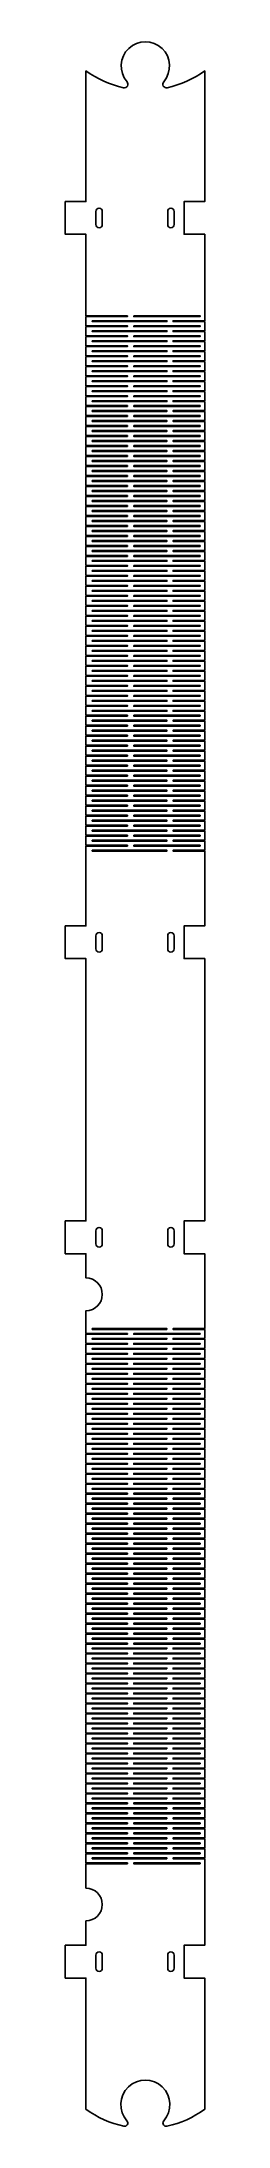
# Model space of a CAD drawing. Header units: inches. Extents: x -1 to 0.7, y -24.8 to 0.3.
import ezdxf

# ---------------------------------------------------------------- set-up
doc = ezdxf.new("R2010")
doc.units = ezdxf.units.IN
doc.header["$MEASUREMENT"] = 0

msp = doc.modelspace()

# ---------------------------------------------------------------- linework, layer by layer
for points in [[(-0.216, -3.001), (-0.216, -3.011), (-0.716, -3.011), (-0.716, -3.121), (-0.216, -3.121), (-0.216, -3.131), (-0.716, -3.131), (-0.716, -3.241), (-0.216, -3.241), (-0.216, -3.251), (-0.716, -3.251), (-0.716, -3.361), (-0.216, -3.361), (-0.216, -3.371), (-0.716, -3.371), (-0.716, -3.481), (-0.216, -3.481), (-0.216, -3.491), (-0.716, -3.491), (-0.716, -3.601), (-0.216, -3.601), (-0.216, -3.611), (-0.716, -3.611), (-0.716, -3.721), (-0.216, -3.721), (-0.216, -3.731), (-0.716, -3.731), (-0.716, -3.841), (-0.216, -3.841), (-0.216, -3.851), (-0.716, -3.851), (-0.716, -3.961), (-0.216, -3.961), (-0.216, -3.971), (-0.716, -3.971), (-0.716, -4.081), (-0.216, -4.081), (-0.216, -4.091), (-0.716, -4.091), (-0.716, -4.201), (-0.216, -4.201), (-0.216, -4.211), (-0.716, -4.211), (-0.716, -4.321), (-0.216, -4.321), (-0.216, -4.331), (-0.716, -4.331), (-0.716, -4.441), (-0.216, -4.441), (-0.216, -4.451), (-0.716, -4.451), (-0.716, -4.561), (-0.216, -4.561), (-0.216, -4.571), (-0.716, -4.571), (-0.716, -4.681), (-0.216, -4.681), (-0.216, -4.691), (-0.716, -4.691), (-0.716, -4.801), (-0.216, -4.801), (-0.216, -4.811), (-0.716, -4.811), (-0.716, -4.921), (-0.216, -4.921), (-0.216, -4.931), (-0.716, -4.931), (-0.716, -5.041), (-0.216, -5.041), (-0.216, -5.051), (-0.716, -5.051), (-0.716, -5.161), (-0.216, -5.161), (-0.216, -5.171), (-0.716, -5.171), (-0.716, -5.281), (-0.216, -5.281), (-0.216, -5.291), (-0.716, -5.291), (-0.716, -5.401), (-0.216, -5.401), (-0.216, -5.411), (-0.716, -5.411), (-0.716, -5.521), (-0.216, -5.521), (-0.216, -5.531), (-0.716, -5.531), (-0.716, -5.641), (-0.216, -5.641), (-0.216, -5.651), (-0.716, -5.651), (-0.716, -5.761), (-0.216, -5.761), (-0.216, -5.771), (-0.716, -5.771), (-0.716, -5.881), (-0.216, -5.881), (-0.216, -5.891), (-0.716, -5.891), (-0.716, -6.001), (-0.216, -6.001), (-0.216, -6.011), (-0.716, -6.011), (-0.716, -6.121), (-0.216, -6.121), (-0.216, -6.131), (-0.716, -6.131), (-0.716, -6.241), (-0.216, -6.241), (-0.216, -6.251), (-0.716, -6.251), (-0.716, -6.361), (-0.216, -6.361), (-0.216, -6.371), (-0.716, -6.371), (-0.716, -6.481), (-0.216, -6.481), (-0.216, -6.491), (-0.716, -6.491), (-0.716, -6.601), (-0.216, -6.601), (-0.216, -6.611), (-0.716, -6.611), (-0.716, -6.721), (-0.216, -6.721), (-0.216, -6.731), (-0.716, -6.731), (-0.716, -6.841), (-0.216, -6.841), (-0.216, -6.851), (-0.716, -6.851), (-0.716, -6.961), (-0.216, -6.961), (-0.216, -6.971), (-0.716, -6.971), (-0.716, -7.081), (-0.216, -7.081), (-0.216, -7.091), (-0.716, -7.091), (-0.716, -7.201), (-0.216, -7.201), (-0.216, -7.211), (-0.716, -7.211), (-0.716, -7.321), (-0.216, -7.321), (-0.216, -7.331), (-0.716, -7.331), (-0.716, -7.441), (-0.216, -7.441), (-0.216, -7.451), (-0.716, -7.451), (-0.716, -7.561), (-0.216, -7.561), (-0.216, -7.571), (-0.716, -7.571), (-0.716, -7.681), (-0.216, -7.681), (-0.216, -7.691), (-0.716, -7.691), (-0.716, -7.801), (-0.216, -7.801), (-0.216, -7.811), (-0.716, -7.811), (-0.716, -7.921), (-0.216, -7.921), (-0.216, -7.931), (-0.716, -7.931), (-0.716, -8.041), (-0.216, -8.041), (-0.216, -8.051), (-0.716, -8.051), (-0.716, -8.161), (-0.216, -8.161), (-0.216, -8.171), (-0.716, -8.171), (-0.716, -8.281), (-0.216, -8.281), (-0.216, -8.291), (-0.716, -8.291), (-0.716, -8.401), (-0.216, -8.401), (-0.216, -8.411), (-0.716, -8.411), (-0.716, -8.521), (-0.216, -8.521), (-0.216, -8.531), (-0.716, -8.531), (-0.716, -8.641), (-0.216, -8.641), (-0.216, -8.651), (-0.716, -8.651), (-0.716, -8.761), (-0.216, -8.761), (-0.216, -8.771), (-0.716, -8.771), (-0.716, -8.881), (-0.216, -8.881), (-0.216, -8.891), (-0.716, -8.891), (-0.716, -9.001), (-0.216, -9.001), (-0.216, -9.011), (-0.716, -9.011), (-0.716, -9.121), (-0.216, -9.121), (-0.216, -9.131), (-0.716, -9.131), (-0.716, -9.241), (-0.216, -9.241), (-0.216, -9.251), (-0.716, -9.251), (-0.716, -9.352), (-0.716, -9.361), (-0.216, -9.361), (-0.216, -9.371), (-0.716, -9.371), (-0.716, -10.331), (-0.966, -10.331), (-0.966, -10.724), (-0.716, -10.724), (-0.716, -13.874), (-0.966, -13.874), (-0.966, -14.268), (-0.716, -14.268), (-0.716, -14.56, -1), (-0.716, -14.954), (-0.716, -15.227), (-0.216, -15.227), (-0.216, -15.237), (-0.716, -15.237), (-0.716, -15.247), (-0.716, -15.347), (-0.216, -15.347), (-0.216, -15.357), (-0.716, -15.357), (-0.716, -15.467), (-0.216, -15.467), (-0.216, -15.477), (-0.716, -15.477), (-0.716, -15.587), (-0.216, -15.587), (-0.216, -15.597), (-0.716, -15.597), (-0.716, -15.707), (-0.216, -15.707), (-0.216, -15.717), (-0.716, -15.717), (-0.716, -15.827), (-0.216, -15.827), (-0.216, -15.837), (-0.716, -15.837), (-0.716, -15.947), (-0.216, -15.947), (-0.216, -15.957), (-0.716, -15.957), (-0.716, -16.067), (-0.216, -16.067), (-0.216, -16.077), (-0.716, -16.077), (-0.716, -16.187), (-0.216, -16.187), (-0.216, -16.197), (-0.716, -16.197), (-0.716, -16.307), (-0.216, -16.307), (-0.216, -16.317), (-0.716, -16.317), (-0.716, -16.427), (-0.216, -16.427), (-0.216, -16.437), (-0.716, -16.437), (-0.716, -16.547), (-0.216, -16.547), (-0.216, -16.557), (-0.716, -16.557), (-0.716, -16.667), (-0.216, -16.667), (-0.216, -16.677), (-0.716, -16.677), (-0.716, -16.787), (-0.216, -16.787), (-0.216, -16.797), (-0.716, -16.797), (-0.716, -16.907), (-0.216, -16.907), (-0.216, -16.917), (-0.716, -16.917), (-0.716, -17.027), (-0.216, -17.027), (-0.216, -17.037), (-0.716, -17.037), (-0.716, -17.147), (-0.216, -17.147), (-0.216, -17.157), (-0.716, -17.157), (-0.716, -17.267), (-0.216, -17.267), (-0.216, -17.277), (-0.716, -17.277), (-0.716, -17.387), (-0.216, -17.387), (-0.216, -17.397), (-0.716, -17.397), (-0.716, -17.507), (-0.216, -17.507), (-0.216, -17.517), (-0.716, -17.517), (-0.716, -17.627), (-0.216, -17.627), (-0.216, -17.637), (-0.716, -17.637), (-0.716, -17.747), (-0.216, -17.747), (-0.216, -17.757), (-0.716, -17.757), (-0.716, -17.867), (-0.216, -17.867), (-0.216, -17.877), (-0.716, -17.877), (-0.716, -17.987), (-0.216, -17.987), (-0.216, -17.997), (-0.716, -17.997), (-0.716, -18.107), (-0.216, -18.107), (-0.216, -18.117), (-0.716, -18.117), (-0.716, -18.227), (-0.216, -18.227), (-0.216, -18.237), (-0.716, -18.237), (-0.716, -18.347), (-0.216, -18.347), (-0.216, -18.357), (-0.716, -18.357), (-0.716, -18.467), (-0.216, -18.467), (-0.216, -18.477), (-0.716, -18.477), (-0.716, -18.587), (-0.216, -18.587), (-0.216, -18.597), (-0.716, -18.597), (-0.716, -18.707), (-0.216, -18.707), (-0.216, -18.717), (-0.716, -18.717), (-0.716, -18.827), (-0.216, -18.827), (-0.216, -18.837), (-0.716, -18.837), (-0.716, -18.947), (-0.216, -18.947), (-0.216, -18.957), (-0.716, -18.957), (-0.716, -19.067), (-0.216, -19.067), (-0.216, -19.077), (-0.716, -19.077), (-0.716, -19.187), (-0.216, -19.187), (-0.216, -19.197), (-0.716, -19.197), (-0.716, -19.307), (-0.216, -19.307), (-0.216, -19.317), (-0.716, -19.317), (-0.716, -19.427), (-0.216, -19.427), (-0.216, -19.437), (-0.716, -19.437), (-0.716, -19.547), (-0.216, -19.547), (-0.216, -19.557), (-0.716, -19.557), (-0.716, -19.667), (-0.216, -19.667), (-0.216, -19.677), (-0.716, -19.677), (-0.716, -19.787), (-0.216, -19.787), (-0.216, -19.797), (-0.716, -19.797), (-0.716, -19.907), (-0.216, -19.907), (-0.216, -19.917), (-0.716, -19.917), (-0.716, -20.027), (-0.216, -20.027), (-0.216, -20.037), (-0.716, -20.037), (-0.716, -20.147), (-0.216, -20.147), (-0.216, -20.157), (-0.716, -20.157), (-0.716, -20.267), (-0.216, -20.267), (-0.216, -20.277), (-0.716, -20.277), (-0.716, -20.387), (-0.216, -20.387), (-0.216, -20.397), (-0.716, -20.397), (-0.716, -20.507), (-0.216, -20.507), (-0.216, -20.517), (-0.716, -20.517), (-0.716, -20.627), (-0.216, -20.627), (-0.216, -20.637), (-0.716, -20.637), (-0.716, -20.747), (-0.216, -20.747), (-0.216, -20.757), (-0.716, -20.757), (-0.716, -20.867), (-0.216, -20.867), (-0.216, -20.877), (-0.716, -20.877), (-0.716, -20.987), (-0.216, -20.987), (-0.216, -20.997), (-0.716, -20.997), (-0.716, -21.107), (-0.216, -21.107), (-0.216, -21.117), (-0.716, -21.117), (-0.716, -21.227), (-0.216, -21.227), (-0.216, -21.237), (-0.716, -21.237), (-0.716, -21.347), (-0.216, -21.347), (-0.216, -21.357), (-0.716, -21.357), (-0.716, -21.467), (-0.216, -21.467), (-0.216, -21.477), (-0.716, -21.477), (-0.716, -21.587), (-0.216, -21.587), (-0.216, -21.597), (-0.716, -21.597), (-0.716, -21.89, -1), (-0.716, -22.283), (-0.716, -22.576), (-0.966, -22.576), (-0.966, -22.97), (-0.716, -22.97), (-0.716, -24.545, 0.104145), (-0.26, -24.75, 0.724231), (-0.222, -24.686, -2.208376), (0.222, -24.686, 0.724231), (0.26, -24.75, 0.104145), (0.716, -24.545), (0.716, -22.97), (0.466, -22.97), (0.466, -22.576), (0.716, -22.576), (0.716, -21.597), (0.716, -21.537), (0.334, -21.537), (0.334, -21.527), (0.716, -21.527), (0.716, -21.417), (0.334, -21.417), (0.334, -21.407), (0.716, -21.407), (0.716, -21.297), (0.334, -21.297), (0.334, -21.287), (0.716, -21.287), (0.716, -21.177), (0.334, -21.177), (0.334, -21.167), (0.716, -21.167), (0.716, -21.057), (0.334, -21.057), (0.334, -21.047), (0.716, -21.047), (0.716, -20.937), (0.334, -20.937), (0.334, -20.927), (0.716, -20.927), (0.716, -20.817), (0.334, -20.817), (0.334, -20.807), (0.716, -20.807), (0.716, -20.697), (0.334, -20.697), (0.334, -20.687), (0.716, -20.687), (0.716, -20.577), (0.334, -20.577), (0.334, -20.567), (0.716, -20.567), (0.716, -20.457), (0.334, -20.457), (0.334, -20.447), (0.716, -20.447), (0.716, -20.337), (0.334, -20.337), (0.334, -20.327), (0.716, -20.327), (0.716, -20.217), (0.334, -20.217), (0.334, -20.207), (0.716, -20.207), (0.716, -20.097), (0.334, -20.097), (0.334, -20.087), (0.716, -20.087), (0.716, -19.977), (0.334, -19.977), (0.334, -19.967), (0.716, -19.967), (0.716, -19.857), (0.334, -19.857), (0.334, -19.847), (0.716, -19.847), (0.716, -19.737), (0.334, -19.737), (0.334, -19.727), (0.716, -19.727), (0.716, -19.617), (0.334, -19.617), (0.334, -19.607), (0.716, -19.607), (0.716, -19.497), (0.334, -19.497), (0.334, -19.487), (0.716, -19.487), (0.716, -19.377), (0.334, -19.377), (0.334, -19.367), (0.716, -19.367), (0.716, -19.257), (0.334, -19.257), (0.334, -19.247), (0.716, -19.247), (0.716, -19.137), (0.334, -19.137), (0.334, -19.127), (0.716, -19.127), (0.716, -19.017), (0.334, -19.017), (0.334, -19.007), (0.716, -19.007), (0.716, -18.897), (0.334, -18.897), (0.334, -18.887), (0.716, -18.887), (0.716, -18.777), (0.334, -18.777), (0.334, -18.767), (0.716, -18.767), (0.716, -18.657), (0.334, -18.657), (0.334, -18.647), (0.716, -18.647), (0.716, -18.537), (0.334, -18.537), (0.334, -18.527), (0.716, -18.527), (0.716, -18.417), (0.334, -18.417), (0.334, -18.407), (0.716, -18.407), (0.716, -18.297), (0.334, -18.297), (0.334, -18.287), (0.716, -18.287), (0.716, -18.177), (0.334, -18.177), (0.334, -18.167), (0.716, -18.167), (0.716, -18.057), (0.334, -18.057), (0.334, -18.047), (0.716, -18.047), (0.716, -17.937), (0.334, -17.937), (0.334, -17.927), (0.716, -17.927), (0.716, -17.817), (0.334, -17.817), (0.334, -17.807), (0.716, -17.807), (0.716, -17.697), (0.334, -17.697), (0.334, -17.687), (0.716, -17.687), (0.716, -17.577), (0.334, -17.577), (0.334, -17.567), (0.716, -17.567), (0.716, -17.457), (0.334, -17.457), (0.334, -17.447), (0.716, -17.447), (0.716, -17.337), (0.334, -17.337), (0.334, -17.327), (0.716, -17.327), (0.716, -17.217), (0.334, -17.217), (0.334, -17.207), (0.716, -17.207), (0.716, -17.097), (0.334, -17.097), (0.334, -17.087), (0.716, -17.087), (0.716, -16.977), (0.334, -16.977), (0.334, -16.967), (0.716, -16.967), (0.716, -16.857), (0.334, -16.857), (0.334, -16.847), (0.716, -16.847), (0.716, -16.737), (0.334, -16.737), (0.334, -16.727), (0.716, -16.727), (0.716, -16.617), (0.334, -16.617), (0.334, -16.607), (0.716, -16.607), (0.716, -16.497), (0.334, -16.497), (0.334, -16.487), (0.716, -16.487), (0.716, -16.377), (0.334, -16.377), (0.334, -16.367), (0.716, -16.367), (0.716, -16.257), (0.334, -16.257), (0.334, -16.247), (0.716, -16.247), (0.716, -16.137), (0.334, -16.137), (0.334, -16.127), (0.716, -16.127), (0.716, -16.017), (0.334, -16.017), (0.334, -16.007), (0.716, -16.007), (0.716, -15.897), (0.334, -15.897), (0.334, -15.887), (0.716, -15.887), (0.716, -15.777), (0.334, -15.777), (0.334, -15.767), (0.716, -15.767), (0.716, -15.657), (0.334, -15.657), (0.334, -15.647), (0.716, -15.647), (0.716, -15.537), (0.334, -15.537), (0.334, -15.527), (0.716, -15.527), (0.716, -15.417), (0.334, -15.417), (0.334, -15.407), (0.716, -15.407), (0.716, -15.297), (0.334, -15.297), (0.334, -15.287), (0.716, -15.287), (0.716, -15.247), (0.716, -15.177), (0.334, -15.177), (0.334, -15.167), (0.716, -15.167), (0.716, -14.268), (0.466, -14.268), (0.466, -13.874), (0.716, -13.874), (0.716, -10.724), (0.466, -10.724), (0.466, -10.331), (0.716, -10.331), (0.716, -9.431), (0.334, -9.431), (0.334, -9.421), (0.716, -9.421), (0.716, -9.352), (0.716, -9.311), (0.334, -9.311), (0.334, -9.301), (0.716, -9.301), (0.716, -9.191), (0.334, -9.191), (0.334, -9.181), (0.716, -9.181), (0.716, -9.071), (0.334, -9.071), (0.334, -9.061), (0.716, -9.061), (0.716, -8.951), (0.334, -8.951), (0.334, -8.941), (0.716, -8.941), (0.716, -8.831), (0.334, -8.831), (0.334, -8.821), (0.716, -8.821), (0.716, -8.711), (0.334, -8.711), (0.334, -8.701), (0.716, -8.701), (0.716, -8.591), (0.334, -8.591), (0.334, -8.581), (0.716, -8.581), (0.716, -8.471), (0.334, -8.471), (0.334, -8.461), (0.716, -8.461), (0.716, -8.351), (0.334, -8.351), (0.334, -8.341), (0.716, -8.341), (0.716, -8.231), (0.334, -8.231), (0.334, -8.221), (0.716, -8.221), (0.716, -8.111), (0.334, -8.111), (0.334, -8.101), (0.716, -8.101), (0.716, -7.991), (0.334, -7.991), (0.334, -7.981), (0.716, -7.981), (0.716, -7.871), (0.334, -7.871), (0.334, -7.861), (0.716, -7.861), (0.716, -7.751), (0.334, -7.751), (0.334, -7.741), (0.716, -7.741), (0.716, -7.631), (0.334, -7.631), (0.334, -7.621), (0.716, -7.621), (0.716, -7.511), (0.334, -7.511), (0.334, -7.501), (0.716, -7.501), (0.716, -7.391), (0.334, -7.391), (0.334, -7.381), (0.716, -7.381), (0.716, -7.271), (0.334, -7.271), (0.334, -7.261), (0.716, -7.261), (0.716, -7.151), (0.334, -7.151), (0.334, -7.141), (0.716, -7.141), (0.716, -7.031), (0.334, -7.031), (0.334, -7.021), (0.716, -7.021), (0.716, -6.911), (0.334, -6.911), (0.334, -6.901), (0.716, -6.901), (0.716, -6.791), (0.334, -6.791), (0.334, -6.781), (0.716, -6.781), (0.716, -6.671), (0.334, -6.671), (0.334, -6.661), (0.716, -6.661), (0.716, -6.551), (0.334, -6.551), (0.334, -6.541), (0.716, -6.541), (0.716, -6.431), (0.334, -6.431), (0.334, -6.421), (0.716, -6.421), (0.716, -6.311), (0.334, -6.311), (0.334, -6.301), (0.716, -6.301), (0.716, -6.191), (0.334, -6.191), (0.334, -6.181), (0.716, -6.181), (0.716, -6.071), (0.334, -6.071), (0.334, -6.061), (0.716, -6.061), (0.716, -5.951), (0.334, -5.951), (0.334, -5.941), (0.716, -5.941), (0.716, -5.831), (0.334, -5.831), (0.334, -5.821), (0.716, -5.821), (0.716, -5.711), (0.334, -5.711), (0.334, -5.701), (0.716, -5.701), (0.716, -5.591), (0.334, -5.591), (0.334, -5.581), (0.716, -5.581), (0.716, -5.471), (0.334, -5.471), (0.334, -5.461), (0.716, -5.461), (0.716, -5.351), (0.334, -5.351), (0.334, -5.341), (0.716, -5.341), (0.716, -5.231), (0.334, -5.231), (0.334, -5.221), (0.716, -5.221), (0.716, -5.111), (0.334, -5.111), (0.334, -5.101), (0.716, -5.101), (0.716, -4.991), (0.334, -4.991), (0.334, -4.981), (0.716, -4.981), (0.716, -4.871), (0.334, -4.871), (0.334, -4.861), (0.716, -4.861), (0.716, -4.751), (0.334, -4.751), (0.334, -4.741), (0.716, -4.741), (0.716, -4.631), (0.334, -4.631), (0.334, -4.621), (0.716, -4.621), (0.716, -4.511), (0.334, -4.511), (0.334, -4.501), (0.716, -4.501), (0.716, -4.391), (0.334, -4.391), (0.334, -4.381), (0.716, -4.381), (0.716, -4.271), (0.334, -4.271), (0.334, -4.261), (0.716, -4.261), (0.716, -4.151), (0.334, -4.151), (0.334, -4.141), (0.716, -4.141), (0.716, -4.031), (0.334, -4.031), (0.334, -4.021), (0.716, -4.021), (0.716, -3.911), (0.334, -3.911), (0.334, -3.901), (0.716, -3.901), (0.716, -3.791), (0.334, -3.791), (0.334, -3.781), (0.716, -3.781), (0.716, -3.671), (0.334, -3.671), (0.334, -3.661), (0.716, -3.661), (0.716, -3.551), (0.334, -3.551), (0.334, -3.541), (0.716, -3.541), (0.716, -3.431), (0.334, -3.431), (0.334, -3.421), (0.716, -3.421), (0.716, -3.311), (0.334, -3.311), (0.334, -3.301), (0.716, -3.301), (0.716, -3.191), (0.334, -3.191), (0.334, -3.181), (0.716, -3.181), (0.716, -3.071), (0.334, -3.071), (0.334, -3.061), (0.716, -3.061), (0.716, -3.001), (0.716, -2.022), (0.466, -2.022), (0.466, -1.629), (0.716, -1.629), (0.716, -0.059, -0.102778), (0.264, -0.262, -0.721332), (0.221, -0.19, 2.177405), (-0.221, -0.19, -0.721332), (-0.264, -0.262, -0.102778), (-0.716, -0.059), (-0.716, -1.629), (-0.966, -1.629), (-0.966, -2.022), (-0.716, -2.022), (-0.716, -3.001)], [(-0.519, -1.904, -1), (-0.597, -1.904), (-0.597, -1.747, -1), (-0.519, -1.747)], [(0.347, -1.904, -1), (0.269, -1.904), (0.269, -1.747, -1), (0.347, -1.747)], [(-0.597, -10.449, -1), (-0.519, -10.449), (-0.519, -10.606, -1), (-0.597, -10.606)], [(0.269, -10.449, -1), (0.347, -10.449), (0.347, -10.606, -1), (0.269, -10.606)], [(-0.519, -14.15, -1), (-0.597, -14.15), (-0.597, -13.992, -1), (-0.519, -13.992)], [(0.269, -13.992, -1), (0.347, -13.992), (0.347, -14.15, -1), (0.269, -14.15)], [(-0.597, -22.694, -1), (-0.519, -22.694), (-0.519, -22.852, -1), (-0.597, -22.852)], [(0.347, -22.852, -1), (0.269, -22.852), (0.269, -22.694, -1), (0.347, -22.694)]]:
    msp.add_lwpolyline(points, format="xyb", close=True)
for points in [[(-0.141, -3.001), (0.659, -3.001), (0.659, -3.011), (-0.141, -3.011)], [(-0.641, -3.061), (0.259, -3.061), (0.259, -3.071), (-0.641, -3.071)], [(-0.641, -3.181), (0.259, -3.181), (0.259, -3.191), (-0.641, -3.191)], [(-0.141, -3.121), (0.659, -3.121), (0.659, -3.131), (-0.141, -3.131)], [(-0.141, -3.241), (0.659, -3.241), (0.659, -3.251), (-0.141, -3.251)], [(-0.641, -3.301), (0.259, -3.301), (0.259, -3.311), (-0.641, -3.311)], [(-0.641, -3.421), (0.259, -3.421), (0.259, -3.431), (-0.641, -3.431)], [(-0.141, -3.361), (0.659, -3.361), (0.659, -3.371), (-0.141, -3.371)], [(-0.141, -3.481), (0.659, -3.481), (0.659, -3.491), (-0.141, -3.491)], [(-0.641, -3.541), (0.259, -3.541), (0.259, -3.551), (-0.641, -3.551)], [(-0.641, -3.661), (0.259, -3.661), (0.259, -3.671), (-0.641, -3.671)], [(-0.141, -3.601), (0.659, -3.601), (0.659, -3.611), (-0.141, -3.611)], [(-0.141, -3.721), (0.659, -3.721), (0.659, -3.731), (-0.141, -3.731)], [(-0.641, -3.781), (0.259, -3.781), (0.259, -3.791), (-0.641, -3.791)], [(-0.641, -3.901), (0.259, -3.901), (0.259, -3.911), (-0.641, -3.911)], [(-0.141, -3.841), (0.659, -3.841), (0.659, -3.851), (-0.141, -3.851)], [(-0.141, -3.961), (0.659, -3.961), (0.659, -3.971), (-0.141, -3.971)], [(-0.641, -4.021), (0.259, -4.021), (0.259, -4.031), (-0.641, -4.031)], [(-0.641, -4.141), (0.259, -4.141), (0.259, -4.151), (-0.641, -4.151)], [(-0.141, -4.081), (0.659, -4.081), (0.659, -4.091), (-0.141, -4.091)], [(-0.141, -4.201), (0.659, -4.201), (0.659, -4.211), (-0.141, -4.211)], [(-0.641, -4.261), (0.259, -4.261), (0.259, -4.271), (-0.641, -4.271)], [(-0.641, -4.381), (0.259, -4.381), (0.259, -4.391), (-0.641, -4.391)], [(-0.641, -4.501), (0.259, -4.501), (0.259, -4.511), (-0.641, -4.511)], [(-0.141, -4.321), (0.659, -4.321), (0.659, -4.331), (-0.141, -4.331)], [(-0.141, -4.441), (0.659, -4.441), (0.659, -4.451), (-0.141, -4.451)], [(-0.641, -4.621), (0.259, -4.621), (0.259, -4.631), (-0.641, -4.631)], [(-0.641, -4.741), (0.259, -4.741), (0.259, -4.751), (-0.641, -4.751)], [(-0.141, -4.561), (0.659, -4.561), (0.659, -4.571), (-0.141, -4.571)], [(-0.141, -4.681), (0.659, -4.681), (0.659, -4.691), (-0.141, -4.691)], [(-0.641, -4.861), (0.259, -4.861), (0.259, -4.871), (-0.641, -4.871)], [(-0.641, -4.981), (0.259, -4.981), (0.259, -4.991), (-0.641, -4.991)], [(-0.141, -4.801), (0.659, -4.801), (0.659, -4.811), (-0.141, -4.811)], [(-0.141, -4.921), (0.659, -4.921), (0.659, -4.931), (-0.141, -4.931)], [(-0.641, -5.101), (0.259, -5.101), (0.259, -5.111), (-0.641, -5.111)], [(-0.641, -5.221), (0.259, -5.221), (0.259, -5.231), (-0.641, -5.231)], [(-0.141, -5.041), (0.659, -5.041), (0.659, -5.051), (-0.141, -5.051)], [(-0.141, -5.161), (0.659, -5.161), (0.659, -5.171), (-0.141, -5.171)], [(-0.641, -5.341), (0.259, -5.341), (0.259, -5.351), (-0.641, -5.351)], [(-0.641, -5.461), (0.259, -5.461), (0.259, -5.471), (-0.641, -5.471)], [(-0.141, -5.281), (0.659, -5.281), (0.659, -5.291), (-0.141, -5.291)], [(-0.141, -5.401), (0.659, -5.401), (0.659, -5.411), (-0.141, -5.411)], [(-0.641, -5.581), (0.259, -5.581), (0.259, -5.591), (-0.641, -5.591)], [(-0.641, -5.701), (0.259, -5.701), (0.259, -5.711), (-0.641, -5.711)], [(-0.141, -5.521), (0.659, -5.521), (0.659, -5.531), (-0.141, -5.531)], [(-0.141, -5.641), (0.659, -5.641), (0.659, -5.651), (-0.141, -5.651)], [(-0.641, -5.821), (0.259, -5.821), (0.259, -5.831), (-0.641, -5.831)], [(-0.641, -5.941), (0.259, -5.941), (0.259, -5.951), (-0.641, -5.951)], [(-0.141, -5.761), (0.659, -5.761), (0.659, -5.771), (-0.141, -5.771)], [(-0.141, -5.881), (0.659, -5.881), (0.659, -5.891), (-0.141, -5.891)], [(-0.141, -6.001), (0.659, -6.001), (0.659, -6.011), (-0.141, -6.011)], [(-0.641, -6.061), (0.259, -6.061), (0.259, -6.071), (-0.641, -6.071)], [(-0.641, -6.181), (0.259, -6.181), (0.259, -6.191), (-0.641, -6.191)], [(-0.141, -6.121), (0.659, -6.121), (0.659, -6.131), (-0.141, -6.131)], [(-0.141, -6.241), (0.659, -6.241), (0.659, -6.251), (-0.141, -6.251)], [(-0.641, -6.301), (0.259, -6.301), (0.259, -6.311), (-0.641, -6.311)], [(-0.641, -6.421), (0.259, -6.421), (0.259, -6.431), (-0.641, -6.431)], [(-0.141, -6.361), (0.659, -6.361), (0.659, -6.371), (-0.141, -6.371)], [(-0.141, -6.481), (0.659, -6.481), (0.659, -6.491), (-0.141, -6.491)], [(-0.641, -6.541), (0.259, -6.541), (0.259, -6.551), (-0.641, -6.551)], [(-0.641, -6.661), (0.259, -6.661), (0.259, -6.671), (-0.641, -6.671)], [(-0.141, -6.601), (0.659, -6.601), (0.659, -6.611), (-0.141, -6.611)], [(-0.141, -6.721), (0.659, -6.721), (0.659, -6.731), (-0.141, -6.731)], [(-0.641, -6.781), (0.259, -6.781), (0.259, -6.791), (-0.641, -6.791)], [(-0.641, -6.901), (0.259, -6.901), (0.259, -6.911), (-0.641, -6.911)], [(-0.141, -6.841), (0.659, -6.841), (0.659, -6.851), (-0.141, -6.851)], [(-0.141, -6.961), (0.659, -6.961), (0.659, -6.971), (-0.141, -6.971)], [(-0.641, -7.021), (0.259, -7.021), (0.259, -7.031), (-0.641, -7.031)], [(-0.641, -7.141), (0.259, -7.141), (0.259, -7.151), (-0.641, -7.151)], [(-0.641, -7.261), (0.259, -7.261), (0.259, -7.271), (-0.641, -7.271)], [(-0.141, -7.081), (0.659, -7.081), (0.659, -7.091), (-0.141, -7.091)], [(-0.141, -7.201), (0.659, -7.201), (0.659, -7.211), (-0.141, -7.211)], [(-0.641, -7.381), (0.259, -7.381), (0.259, -7.391), (-0.641, -7.391)], [(-0.641, -7.501), (0.259, -7.501), (0.259, -7.511), (-0.641, -7.511)], [(-0.141, -7.321), (0.659, -7.321), (0.659, -7.331), (-0.141, -7.331)], [(-0.141, -7.441), (0.659, -7.441), (0.659, -7.451), (-0.141, -7.451)], [(-0.641, -7.621), (0.259, -7.621), (0.259, -7.631), (-0.641, -7.631)], [(-0.641, -7.741), (0.259, -7.741), (0.259, -7.751), (-0.641, -7.751)], [(-0.141, -7.561), (0.659, -7.561), (0.659, -7.571), (-0.141, -7.571)], [(-0.141, -7.681), (0.659, -7.681), (0.659, -7.691), (-0.141, -7.691)], [(-0.641, -7.861), (0.259, -7.861), (0.259, -7.871), (-0.641, -7.871)], [(-0.641, -7.981), (0.259, -7.981), (0.259, -7.991), (-0.641, -7.991)], [(-0.141, -7.801), (0.659, -7.801), (0.659, -7.811), (-0.141, -7.811)], [(-0.141, -7.921), (0.659, -7.921), (0.659, -7.931), (-0.141, -7.931)], [(-0.641, -8.101), (0.259, -8.101), (0.259, -8.111), (-0.641, -8.111)], [(-0.641, -8.221), (0.259, -8.221), (0.259, -8.231), (-0.641, -8.231)], [(-0.141, -8.041), (0.659, -8.041), (0.659, -8.051), (-0.141, -8.051)], [(-0.141, -8.161), (0.659, -8.161), (0.659, -8.171), (-0.141, -8.171)], [(-0.641, -8.341), (0.259, -8.341), (0.259, -8.351), (-0.641, -8.351)], [(-0.641, -8.461), (0.259, -8.461), (0.259, -8.471), (-0.641, -8.471)], [(-0.141, -8.281), (0.659, -8.281), (0.659, -8.291), (-0.141, -8.291)], [(-0.141, -8.401), (0.659, -8.401), (0.659, -8.411), (-0.141, -8.411)], [(-0.641, -8.581), (0.259, -8.581), (0.259, -8.591), (-0.641, -8.591)], [(-0.641, -8.701), (0.259, -8.701), (0.259, -8.711), (-0.641, -8.711)], [(-0.141, -8.521), (0.659, -8.521), (0.659, -8.531), (-0.141, -8.531)], [(-0.141, -8.641), (0.659, -8.641), (0.659, -8.651), (-0.141, -8.651)], [(-0.141, -8.761), (0.659, -8.761), (0.659, -8.771), (-0.141, -8.771)], [(-0.641, -8.821), (0.259, -8.821), (0.259, -8.831), (-0.641, -8.831)], [(-0.641, -8.941), (0.259, -8.941), (0.259, -8.951), (-0.641, -8.951)], [(-0.141, -8.881), (0.659, -8.881), (0.659, -8.891), (-0.141, -8.891)], [(-0.141, -9.001), (0.659, -9.001), (0.659, -9.011), (-0.141, -9.011)], [(-0.641, -9.061), (0.259, -9.061), (0.259, -9.071), (-0.641, -9.071)], [(-0.641, -9.181), (0.259, -9.181), (0.259, -9.191), (-0.641, -9.191)], [(-0.141, -9.121), (0.659, -9.121), (0.659, -9.131), (-0.141, -9.131)], [(-0.141, -9.241), (0.659, -9.241), (0.659, -9.251), (-0.141, -9.251)], [(-0.641, -9.301), (0.259, -9.301), (0.259, -9.311), (-0.641, -9.311)], [(-0.641, -9.421), (0.259, -9.421), (0.259, -9.431), (-0.641, -9.431)], [(-0.141, -9.361), (0.659, -9.361), (0.659, -9.371), (-0.141, -9.371)], [(0.259, -15.177), (-0.641, -15.177), (-0.641, -15.167), (0.259, -15.167)], [(0.659, -15.237), (-0.141, -15.237), (-0.141, -15.227), (0.659, -15.227)], [(0.259, -15.297), (-0.641, -15.297), (-0.641, -15.287), (0.259, -15.287)], [(0.259, -15.417), (-0.641, -15.417), (-0.641, -15.407), (0.259, -15.407)], [(0.659, -15.357), (-0.141, -15.357), (-0.141, -15.347), (0.659, -15.347)], [(0.659, -15.477), (-0.141, -15.477), (-0.141, -15.467), (0.659, -15.467)], [(0.259, -15.537), (-0.641, -15.537), (-0.641, -15.527), (0.259, -15.527)], [(0.259, -15.657), (-0.641, -15.657), (-0.641, -15.647), (0.259, -15.647)], [(0.259, -15.777), (-0.641, -15.777), (-0.641, -15.767), (0.259, -15.767)], [(0.659, -15.597), (-0.141, -15.597), (-0.141, -15.587), (0.659, -15.587)], [(0.659, -15.717), (-0.141, -15.717), (-0.141, -15.707), (0.659, -15.707)], [(0.259, -15.897), (-0.641, -15.897), (-0.641, -15.887), (0.259, -15.887)], [(0.259, -16.017), (-0.641, -16.017), (-0.641, -16.007), (0.259, -16.007)], [(0.659, -15.837), (-0.141, -15.837), (-0.141, -15.827), (0.659, -15.827)], [(0.659, -15.957), (-0.141, -15.957), (-0.141, -15.947), (0.659, -15.947)], [(0.259, -16.137), (-0.641, -16.137), (-0.641, -16.127), (0.259, -16.127)], [(0.259, -16.257), (-0.641, -16.257), (-0.641, -16.247), (0.259, -16.247)], [(0.659, -16.077), (-0.141, -16.077), (-0.141, -16.067), (0.659, -16.067)], [(0.659, -16.197), (-0.141, -16.197), (-0.141, -16.187), (0.659, -16.187)], [(0.259, -16.377), (-0.641, -16.377), (-0.641, -16.367), (0.259, -16.367)], [(0.259, -16.497), (-0.641, -16.497), (-0.641, -16.487), (0.259, -16.487)], [(0.659, -16.317), (-0.141, -16.317), (-0.141, -16.307), (0.659, -16.307)], [(0.659, -16.437), (-0.141, -16.437), (-0.141, -16.427), (0.659, -16.427)], [(0.259, -16.617), (-0.641, -16.617), (-0.641, -16.607), (0.259, -16.607)], [(0.259, -16.737), (-0.641, -16.737), (-0.641, -16.727), (0.259, -16.727)], [(0.659, -16.557), (-0.141, -16.557), (-0.141, -16.547), (0.659, -16.547)], [(0.659, -16.677), (-0.141, -16.677), (-0.141, -16.667), (0.659, -16.667)], [(0.259, -16.857), (-0.641, -16.857), (-0.641, -16.847), (0.259, -16.847)], [(0.259, -16.977), (-0.641, -16.977), (-0.641, -16.967), (0.259, -16.967)], [(0.659, -16.797), (-0.141, -16.797), (-0.141, -16.787), (0.659, -16.787)], [(0.659, -16.917), (-0.141, -16.917), (-0.141, -16.907), (0.659, -16.907)], [(0.659, -17.037), (-0.141, -17.037), (-0.141, -17.027), (0.659, -17.027)], [(0.259, -17.097), (-0.641, -17.097), (-0.641, -17.087), (0.259, -17.087)], [(0.259, -17.217), (-0.641, -17.217), (-0.641, -17.207), (0.259, -17.207)], [(0.659, -17.157), (-0.141, -17.157), (-0.141, -17.147), (0.659, -17.147)], [(0.659, -17.277), (-0.141, -17.277), (-0.141, -17.267), (0.659, -17.267)], [(0.259, -17.337), (-0.641, -17.337), (-0.641, -17.327), (0.259, -17.327)], [(0.259, -17.457), (-0.641, -17.457), (-0.641, -17.447), (0.259, -17.447)], [(0.659, -17.397), (-0.141, -17.397), (-0.141, -17.387), (0.659, -17.387)], [(0.659, -17.517), (-0.141, -17.517), (-0.141, -17.507), (0.659, -17.507)], [(0.259, -17.577), (-0.641, -17.577), (-0.641, -17.567), (0.259, -17.567)], [(0.259, -17.697), (-0.641, -17.697), (-0.641, -17.687), (0.259, -17.687)], [(0.659, -17.637), (-0.141, -17.637), (-0.141, -17.627), (0.659, -17.627)], [(0.659, -17.757), (-0.141, -17.757), (-0.141, -17.747), (0.659, -17.747)], [(0.259, -17.817), (-0.641, -17.817), (-0.641, -17.807), (0.259, -17.807)], [(0.259, -17.937), (-0.641, -17.937), (-0.641, -17.927), (0.259, -17.927)], [(0.659, -17.877), (-0.141, -17.877), (-0.141, -17.867), (0.659, -17.867)], [(0.659, -17.997), (-0.141, -17.997), (-0.141, -17.987), (0.659, -17.987)], [(0.259, -18.057), (-0.641, -18.057), (-0.641, -18.047), (0.259, -18.047)], [(0.259, -18.177), (-0.641, -18.177), (-0.641, -18.167), (0.259, -18.167)], [(0.659, -18.117), (-0.141, -18.117), (-0.141, -18.107), (0.659, -18.107)], [(0.659, -18.237), (-0.141, -18.237), (-0.141, -18.227), (0.659, -18.227)], [(0.259, -18.297), (-0.641, -18.297), (-0.641, -18.287), (0.259, -18.287)], [(0.259, -18.417), (-0.641, -18.417), (-0.641, -18.407), (0.259, -18.407)], [(0.259, -18.537), (-0.641, -18.537), (-0.641, -18.527), (0.259, -18.527)], [(0.659, -18.357), (-0.141, -18.357), (-0.141, -18.347), (0.659, -18.347)], [(0.659, -18.477), (-0.141, -18.477), (-0.141, -18.467), (0.659, -18.467)], [(0.259, -18.657), (-0.641, -18.657), (-0.641, -18.647), (0.259, -18.647)], [(0.259, -18.777), (-0.641, -18.777), (-0.641, -18.767), (0.259, -18.767)], [(0.659, -18.597), (-0.141, -18.597), (-0.141, -18.587), (0.659, -18.587)], [(0.659, -18.717), (-0.141, -18.717), (-0.141, -18.707), (0.659, -18.707)], [(0.259, -18.897), (-0.641, -18.897), (-0.641, -18.887), (0.259, -18.887)], [(0.259, -19.017), (-0.641, -19.017), (-0.641, -19.007), (0.259, -19.007)], [(0.659, -18.837), (-0.141, -18.837), (-0.141, -18.827), (0.659, -18.827)], [(0.659, -18.957), (-0.141, -18.957), (-0.141, -18.947), (0.659, -18.947)], [(0.259, -19.137), (-0.641, -19.137), (-0.641, -19.127), (0.259, -19.127)], [(0.259, -19.257), (-0.641, -19.257), (-0.641, -19.247), (0.259, -19.247)], [(0.659, -19.077), (-0.141, -19.077), (-0.141, -19.067), (0.659, -19.067)], [(0.659, -19.197), (-0.141, -19.197), (-0.141, -19.187), (0.659, -19.187)], [(0.259, -19.377), (-0.641, -19.377), (-0.641, -19.367), (0.259, -19.367)], [(0.259, -19.497), (-0.641, -19.497), (-0.641, -19.487), (0.259, -19.487)], [(0.659, -19.317), (-0.141, -19.317), (-0.141, -19.307), (0.659, -19.307)], [(0.659, -19.437), (-0.141, -19.437), (-0.141, -19.427), (0.659, -19.427)], [(0.259, -19.617), (-0.641, -19.617), (-0.641, -19.607), (0.259, -19.607)], [(0.259, -19.737), (-0.641, -19.737), (-0.641, -19.727), (0.259, -19.727)], [(0.659, -19.557), (-0.141, -19.557), (-0.141, -19.547), (0.659, -19.547)], [(0.659, -19.677), (-0.141, -19.677), (-0.141, -19.667), (0.659, -19.667)], [(0.259, -19.857), (-0.641, -19.857), (-0.641, -19.847), (0.259, -19.847)], [(0.259, -19.977), (-0.641, -19.977), (-0.641, -19.967), (0.259, -19.967)], [(0.659, -19.797), (-0.141, -19.797), (-0.141, -19.787), (0.659, -19.787)], [(0.659, -19.917), (-0.141, -19.917), (-0.141, -19.907), (0.659, -19.907)], [(0.659, -20.037), (-0.141, -20.037), (-0.141, -20.027), (0.659, -20.027)], [(0.259, -20.097), (-0.641, -20.097), (-0.641, -20.087), (0.259, -20.087)], [(0.259, -20.217), (-0.641, -20.217), (-0.641, -20.207), (0.259, -20.207)], [(0.659, -20.157), (-0.141, -20.157), (-0.141, -20.147), (0.659, -20.147)], [(0.659, -20.277), (-0.141, -20.277), (-0.141, -20.267), (0.659, -20.267)], [(0.259, -20.337), (-0.641, -20.337), (-0.641, -20.327), (0.259, -20.327)], [(0.259, -20.457), (-0.641, -20.457), (-0.641, -20.447), (0.259, -20.447)], [(0.659, -20.397), (-0.141, -20.397), (-0.141, -20.387), (0.659, -20.387)], [(0.659, -20.517), (-0.141, -20.517), (-0.141, -20.507), (0.659, -20.507)], [(0.259, -20.577), (-0.641, -20.577), (-0.641, -20.567), (0.259, -20.567)], [(0.259, -20.697), (-0.641, -20.697), (-0.641, -20.687), (0.259, -20.687)], [(0.659, -20.637), (-0.141, -20.637), (-0.141, -20.627), (0.659, -20.627)], [(0.659, -20.757), (-0.141, -20.757), (-0.141, -20.747), (0.659, -20.747)], [(0.259, -20.817), (-0.641, -20.817), (-0.641, -20.807), (0.259, -20.807)], [(0.259, -20.937), (-0.641, -20.937), (-0.641, -20.927), (0.259, -20.927)], [(0.659, -20.877), (-0.141, -20.877), (-0.141, -20.867), (0.659, -20.867)], [(0.659, -20.997), (-0.141, -20.997), (-0.141, -20.987), (0.659, -20.987)], [(0.259, -21.057), (-0.641, -21.057), (-0.641, -21.047), (0.259, -21.047)], [(0.259, -21.177), (-0.641, -21.177), (-0.641, -21.167), (0.259, -21.167)], [(0.659, -21.117), (-0.141, -21.117), (-0.141, -21.107), (0.659, -21.107)], [(0.659, -21.237), (-0.141, -21.237), (-0.141, -21.227), (0.659, -21.227)], [(0.259, -21.297), (-0.641, -21.297), (-0.641, -21.287), (0.259, -21.287)], [(0.259, -21.417), (-0.641, -21.417), (-0.641, -21.407), (0.259, -21.407)], [(0.259, -21.537), (-0.641, -21.537), (-0.641, -21.527), (0.259, -21.527)], [(0.659, -21.357), (-0.141, -21.357), (-0.141, -21.347), (0.659, -21.347)], [(0.659, -21.477), (-0.141, -21.477), (-0.141, -21.467), (0.659, -21.467)], [(0.659, -21.597), (-0.141, -21.597), (-0.141, -21.587), (0.659, -21.587)]]:
    msp.add_lwpolyline(points, close=True)

doc.saveas('drawing.dxf')
